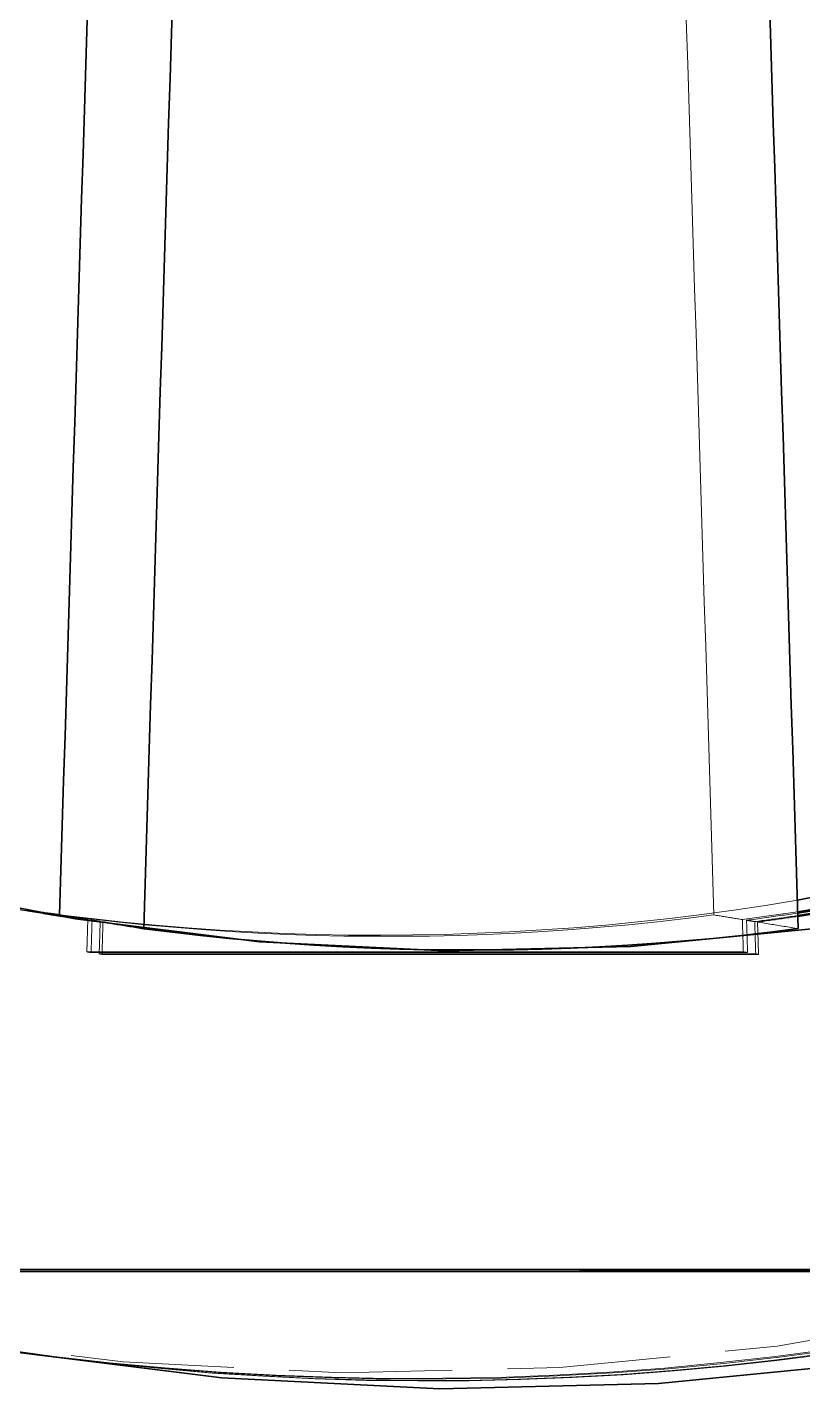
# Model space of a CAD drawing. Header units: millimetres. Extents: x 10 to 410, y 10 to 287.
# Drawn here: x 317.76 to 321.26, y 70 to 76.15 of the extents above; entities that cross this region are included whole.
import ezdxf

# ---------------------------------------------------------------- set-up
doc = ezdxf.new("R2010")
doc.units = ezdxf.units.MM
doc.linetypes.add('DASHED', pattern=[0.75, 0.5, -0.25])
doc.layers.add('HIDDEN', color=8, linetype='DASHED', lineweight=18)
doc.layers.add('VISIBLE', color=7, linetype='CONTINUOUS', lineweight=35)

msp = doc.modelspace()

# ---------------------------------------------------------------- linework, layer by layer
at = {"layer": 'HIDDEN'}
for points in [[(317.2138, 70.2433), (318.1926, 70.1214), (319.1776, 70.0722), (320.1636, 70.0959), (321.1452, 70.1925), (322.1169, 70.3613), (323.0735, 70.6014), (324.0097, 70.9116), (324.9205, 71.2901), (325.8008, 71.7348), (326.6458, 72.2434), (327.451, 72.8131), (328.2118, 73.4407), (328.9242, 74.1228), (329.5842, 74.8556), (330.1883, 75.6353), (330.7331, 76.4574), (331.2157, 77.3176), (331.6334, 78.211), (331.984, 79.1329), (332.2654, 80.0782), (332.4763, 81.0417), (332.6153, 82.0181), (332.6819, 83.0021)], [(320.8598, 72.1384), (320.8536, 72.3404), (320.8473, 72.5424), (320.8411, 72.7444), (320.8348, 72.9464), (320.8286, 73.1484), (320.8223, 73.3504), (320.8161, 73.5524), (320.8098, 73.7544), (320.8036, 73.9564), (320.7973, 74.1584), (320.7911, 74.3604), (320.7848, 74.5624), (320.7786, 74.7644), (320.7724, 74.9664), (320.7661, 75.1684), (320.7599, 75.3704), (320.7536, 75.5724), (320.7474, 75.7744), (320.7411, 75.9764), (320.7349, 76.1784), (320.7286, 76.3804), (320.7224, 76.5824), (320.7161, 76.7844)], [(317.6907, 72.1678), (317.6969, 72.1668), (317.7031, 72.1658), (317.7093, 72.1648), (317.7155, 72.1638), (317.7217, 72.1628), (317.7278, 72.1618), (317.734, 72.1608), (317.7402, 72.1598), (317.7464, 72.1589), (317.7526, 72.1579), (317.7588, 72.1569), (317.765, 72.156), (317.7712, 72.155), (317.7774, 72.154), (317.7836, 72.1531), (317.7898, 72.1521), (317.796, 72.1512), (317.8022, 72.1502), (317.8084, 72.1493), (317.8146, 72.1484), (317.8208, 72.1474), (317.827, 72.1465), (317.8332, 72.1456)], [(317.8427, 72.1439), (317.8369, 72.1448), (317.8311, 72.1456), (317.8254, 72.1465), (317.8196, 72.1474), (317.8138, 72.1483), (317.808, 72.1492), (317.8022, 72.1501), (317.7964, 72.1509), (317.7907, 72.1518), (317.7849, 72.1527), (317.7791, 72.1536), (317.7733, 72.1545), (317.7675, 72.1554), (317.7618, 72.1564), (317.756, 72.1573), (317.7502, 72.1582), (317.7444, 72.1591), (317.7387, 72.16), (317.7329, 72.1609), (317.7271, 72.1619), (317.7213, 72.1628), (317.7156, 72.1637), (317.7098, 72.1647)], [(317.7465, 72.1587), (317.7515, 72.1579), (317.7565, 72.1571), (317.7615, 72.1563), (317.7664, 72.1555), (317.7714, 72.1547), (317.7764, 72.1539), (317.7814, 72.1531), (317.7863, 72.1523), (317.7913, 72.1515), (317.7963, 72.1507), (317.8013, 72.15), (317.8063, 72.1492), (317.8112, 72.1484), (317.8162, 72.1476), (317.8212, 72.1468), (317.8262, 72.1461), (317.8312, 72.1453), (317.8361, 72.1445), (317.8411, 72.1438), (317.8461, 72.143), (317.8511, 72.1422), (317.8561, 72.1415), (317.8611, 72.1407)], [(317.8673, 72.1396), (317.8626, 72.1404), (317.8579, 72.1411), (317.8532, 72.1418), (317.8485, 72.1425), (317.8438, 72.1432), (317.8391, 72.144), (317.8344, 72.1447), (317.8297, 72.1454), (317.825, 72.1462), (317.8203, 72.1469), (317.8156, 72.1476), (317.8109, 72.1484), (317.8062, 72.1491), (317.8015, 72.1499), (317.7968, 72.1506), (317.7921, 72.1514), (317.7873, 72.1521), (317.7826, 72.1529), (317.7779, 72.1536), (317.7732, 72.1544), (317.7685, 72.1551), (317.7638, 72.1559), (317.7591, 72.1567)], [(317.7591, 72.1567), (317.7685, 72.1551), (317.7779, 72.1536), (317.7873, 72.1521), (317.7967, 72.1506), (317.8061, 72.149), (317.8155, 72.1475), (317.825, 72.146), (317.8344, 72.1445), (317.8438, 72.1429), (317.8532, 72.1414), (317.8626, 72.1399), (317.872, 72.1384), (317.8814, 72.1368), (317.8908, 72.1353), (317.9002, 72.1338), (317.9096, 72.1323), (317.919, 72.1307), (317.9284, 72.1292), (317.9378, 72.1277), (317.9472, 72.1262), (317.9566, 72.1246), (317.966, 72.1231), (317.9754, 72.1216)], [(317.9048, 72.1394), (318.0492, 72.1218), (318.1937, 72.1061), (318.3384, 72.0922), (318.4833, 72.0802), (318.6284, 72.0701), (318.7735, 72.0618), (318.9188, 72.0553), (319.0641, 72.0507), (319.2095, 72.048), (319.3548, 72.0471), (319.5002, 72.0481), (319.6456, 72.051), (319.7909, 72.0557), (319.9362, 72.0623), (320.0813, 72.0707), (320.2263, 72.081), (320.3712, 72.0931), (320.5159, 72.1071), (320.6605, 72.123), (320.8048, 72.1407), (320.9488, 72.1602), (321.0927, 72.1816), (321.2362, 72.2048)], [(320.9878, 72.1176), (320.9987, 72.119), (321.0096, 72.1205), (321.0205, 72.1219), (321.0314, 72.1234), (321.0422, 72.1249), (321.0531, 72.1263), (321.064, 72.1278), (321.0749, 72.1293), (321.0857, 72.1309), (321.0966, 72.1324), (321.1075, 72.1339), (321.1183, 72.1355), (321.1292, 72.137), (321.1401, 72.1386), (321.1509, 72.1402), (321.1618, 72.1418), (321.1727, 72.1434), (321.1835, 72.145), (321.1944, 72.1466), (321.2052, 72.1482), (321.2161, 72.1499), (321.2269, 72.1515), (321.2378, 72.1532)], [(321.238, 72.1472), (321.2279, 72.1457), (321.2179, 72.1442), (321.2079, 72.1427), (321.1978, 72.1412), (321.1878, 72.1397), (321.1778, 72.1382), (321.1677, 72.1368), (321.1577, 72.1353), (321.1476, 72.1339), (321.1376, 72.1324), (321.1276, 72.131), (321.1175, 72.1296), (321.1075, 72.1281), (321.0974, 72.1267), (321.0874, 72.1253), (321.0773, 72.124), (321.0673, 72.1226), (321.0572, 72.1212), (321.0472, 72.1198), (321.0371, 72.1185), (321.027, 72.1172), (321.017, 72.1158), (321.0069, 72.1145)], [(317.9048, 72.1384), (318.0326, 72.1223), (318.1607, 72.1077), (318.2888, 72.0946), (318.4171, 72.0829), (318.5456, 72.0727), (318.6741, 72.064), (318.8028, 72.0567), (318.9315, 72.0508), (319.0602, 72.0464), (319.1891, 72.0435), (319.3179, 72.0421), (319.4467, 72.0421), (319.5756, 72.0435), (319.7044, 72.0464), (319.8331, 72.0508), (319.9619, 72.0567), (320.0905, 72.064), (320.219, 72.0727), (320.3475, 72.083), (320.4758, 72.0946), (320.604, 72.1078), (320.732, 72.1223), (320.8598, 72.1384)], [(318.0283, 71.9717), (318.0285, 71.978), (318.0287, 71.9843), (318.0289, 71.9907), (318.0291, 71.997), (318.0293, 72.0033), (318.0295, 72.0096), (318.0297, 72.0159), (318.0299, 72.0222), (318.0301, 72.0286), (318.0303, 72.0349), (318.0305, 72.0412), (318.0307, 72.0475), (318.0309, 72.0538), (318.031, 72.0602), (318.0312, 72.0665), (318.0314, 72.0728), (318.0316, 72.0791), (318.0318, 72.0854), (318.032, 72.0917), (318.0322, 72.0981), (318.0324, 72.1044), (318.0326, 72.1107), (318.0328, 72.117)], [(318.0519, 72.1145), (318.0517, 72.1081), (318.0515, 72.1018), (318.0513, 72.0955), (318.0511, 72.0891), (318.0509, 72.0828), (318.0507, 72.0764), (318.0505, 72.0701), (318.0503, 72.0637), (318.0502, 72.0574), (318.05, 72.0511), (318.0498, 72.0447), (318.0496, 72.0384), (318.0494, 72.032), (318.0492, 72.0257), (318.049, 72.0193), (318.0488, 72.013), (318.0486, 72.0067), (318.0484, 72.0003), (318.0482, 71.994), (318.048, 71.9876), (318.0478, 71.9813), (318.0476, 71.975), (318.0474, 71.9686)], [(318.0841, 71.9627), (318.0843, 71.969), (318.0845, 71.9753), (318.0847, 71.9816), (318.0849, 71.988), (318.0851, 71.9943), (318.0853, 72.0006), (318.0855, 72.0069), (318.0857, 72.0133), (318.0859, 72.0196), (318.0861, 72.0259), (318.0863, 72.0322), (318.0865, 72.0386), (318.0867, 72.0449), (318.0869, 72.0512), (318.0871, 72.0575), (318.0873, 72.0639), (318.0875, 72.0702), (318.0877, 72.0765), (318.0879, 72.0828), (318.0881, 72.0892), (318.0883, 72.0955), (318.0885, 72.1018), (318.0887, 72.1081)], [(318.1013, 72.1065), (318.1011, 72.1001), (318.1009, 72.0938), (318.1007, 72.0875), (318.1005, 72.0811), (318.1003, 72.0748), (318.1001, 72.0684), (318.0999, 72.0621), (318.0997, 72.0557), (318.0995, 72.0494), (318.0993, 72.0431), (318.0991, 72.0367), (318.0989, 72.0304), (318.0987, 72.024), (318.0985, 72.0177), (318.0983, 72.0113), (318.0981, 72.005), (318.098, 71.9987), (318.0978, 71.9923), (318.0976, 71.986), (318.0974, 71.9796), (318.0972, 71.9733), (318.097, 71.9669), (318.0968, 71.9606)], [(320.8598, 72.1384), (320.8654, 72.1375), (320.8709, 72.1366), (320.8765, 72.1357), (320.8821, 72.1348), (320.8876, 72.1338), (320.8932, 72.1329), (320.8988, 72.132), (320.9043, 72.1311), (320.9099, 72.1302), (320.9155, 72.1293), (320.921, 72.1284), (320.9266, 72.1275), (320.9322, 72.1266), (320.9377, 72.1257), (320.9433, 72.1248), (320.9489, 72.1239), (320.9544, 72.123), (320.96, 72.1221), (320.9656, 72.1212), (320.9711, 72.1203), (320.9767, 72.1194), (320.9823, 72.1185), (320.9878, 72.1176)], [(320.9878, 72.1176), (320.988, 72.1112), (320.9882, 72.1049), (320.9884, 72.0986), (320.9886, 72.0922), (320.9888, 72.0859), (320.989, 72.0795), (320.9892, 72.0732), (320.9894, 72.0669), (320.9896, 72.0605), (320.9898, 72.0542), (320.99, 72.0478), (320.9902, 72.0415), (320.9904, 72.0351), (320.9906, 72.0288), (320.9908, 72.0225), (320.991, 72.0161), (320.9912, 72.0098), (320.9914, 72.0034), (320.9916, 71.9971), (320.9918, 71.9907), (320.9919, 71.9844), (320.9921, 71.9781), (320.9923, 71.9717)], [(321.0115, 71.9686), (321.0113, 71.975), (321.0111, 71.9813), (321.0109, 71.9876), (321.0107, 71.994), (321.0105, 72.0003), (321.0103, 72.0067), (321.0101, 72.013), (321.0099, 72.0194), (321.0097, 72.0257), (321.0095, 72.032), (321.0093, 72.0384), (321.0091, 72.0447), (321.0089, 72.0511), (321.0087, 72.0574), (321.0085, 72.0638), (321.0083, 72.0701), (321.0081, 72.0764), (321.0079, 72.0828), (321.0077, 72.0891), (321.0075, 72.0955), (321.0073, 72.1018), (321.0071, 72.1082), (321.0069, 72.1145)], [(321.0069, 72.1145), (321.0085, 72.1142), (321.0101, 72.114), (321.0117, 72.1137), (321.0133, 72.1135), (321.0149, 72.1132), (321.0165, 72.1129), (321.0181, 72.1127), (321.0197, 72.1124), (321.0213, 72.1122), (321.0229, 72.1119), (321.0245, 72.1116), (321.0261, 72.1114), (321.0277, 72.1111), (321.0293, 72.1109), (321.0309, 72.1106), (321.0325, 72.1103), (321.0341, 72.1101), (321.0357, 72.1098), (321.0373, 72.1096), (321.0389, 72.1093), (321.0405, 72.1091), (321.0421, 72.1088), (321.0437, 72.1085)], [(321.0437, 72.1085), (321.0521, 72.1096), (321.0606, 72.1108), (321.0691, 72.1119), (321.0776, 72.113), (321.086, 72.1142), (321.0945, 72.1153), (321.103, 72.1165), (321.1114, 72.1176), (321.1199, 72.1188), (321.1284, 72.12), (321.1368, 72.1211), (321.1453, 72.1223), (321.1538, 72.1235), (321.1622, 72.1247), (321.1707, 72.1259), (321.1791, 72.1271), (321.1876, 72.1283), (321.196, 72.1296), (321.2045, 72.1308), (321.213, 72.132), (321.2214, 72.1333), (321.2299, 72.1345), (321.2383, 72.1358)], [(321.0437, 72.1085), (321.0439, 72.1022), (321.0441, 72.0958), (321.0443, 72.0895), (321.0445, 72.0832), (321.0447, 72.0768), (321.0448, 72.0705), (321.045, 72.0641), (321.0452, 72.0578), (321.0454, 72.0515), (321.0456, 72.0451), (321.0458, 72.0388), (321.046, 72.0324), (321.0462, 72.0261), (321.0464, 72.0197), (321.0466, 72.0134), (321.0468, 72.0071), (321.047, 72.0007), (321.0472, 71.9944), (321.0474, 71.988), (321.0476, 71.9817), (321.0478, 71.9753), (321.048, 71.969), (321.0482, 71.9627)], [(321.2384, 72.1319), (321.2305, 72.1307), (321.2226, 72.1296), (321.2147, 72.1284), (321.2068, 72.1273), (321.1989, 72.1261), (321.191, 72.125), (321.183, 72.1238), (321.1751, 72.1227), (321.1672, 72.1216), (321.1593, 72.1205), (321.1514, 72.1194), (321.1435, 72.1183), (321.1355, 72.1172), (321.1276, 72.1161), (321.1197, 72.115), (321.1118, 72.1139), (321.1038, 72.1128), (321.0959, 72.1118), (321.088, 72.1107), (321.0801, 72.1096), (321.0721, 72.1086), (321.0642, 72.1075), (321.0563, 72.1065)], [(321.0563, 72.1065), (321.0643, 72.1052), (321.0723, 72.1039), (321.0803, 72.1026), (321.0883, 72.1013), (321.0963, 72.1), (321.1042, 72.0987), (321.1122, 72.0974), (321.1202, 72.0961), (321.1282, 72.0948), (321.1362, 72.0935), (321.1442, 72.0922), (321.1522, 72.0909), (321.1602, 72.0896), (321.1682, 72.0883), (321.1762, 72.087), (321.1842, 72.0857), (321.1922, 72.0844), (321.2002, 72.0831), (321.2082, 72.0818), (321.2162, 72.0805), (321.2242, 72.0793), (321.2322, 72.078), (321.2401, 72.0767)], [(321.0608, 71.9606), (321.0606, 71.967), (321.0604, 71.9733), (321.0602, 71.9796), (321.06, 71.986), (321.0598, 71.9923), (321.0596, 71.9987), (321.0594, 72.005), (321.0592, 72.0113), (321.059, 72.0177), (321.0588, 72.024), (321.0586, 72.0304), (321.0585, 72.0367), (321.0583, 72.0431), (321.0581, 72.0494), (321.0579, 72.0557), (321.0577, 72.0621), (321.0575, 72.0684), (321.0573, 72.0748), (321.0571, 72.0811), (321.0569, 72.0875), (321.0567, 72.0938), (321.0565, 72.1001), (321.0563, 72.1065)], [(320.9923, 71.9717), (320.8635, 71.9717), (320.7346, 71.9717), (320.6057, 71.9717), (320.4769, 71.9717), (320.348, 71.9717), (320.2191, 71.9717), (320.0902, 71.9717), (319.9614, 71.9717), (319.8325, 71.9717), (319.7036, 71.9717), (319.5748, 71.9717), (319.4459, 71.9717), (319.317, 71.9717), (319.1881, 71.9717), (319.0593, 71.9717), (318.9304, 71.9717), (318.8015, 71.9717), (318.6727, 71.9717), (318.5438, 71.9717), (318.4149, 71.9717), (318.286, 71.9717), (318.1572, 71.9717), (318.0283, 71.9717)], [(318.0283, 71.9717), (318.0291, 71.9716), (318.03, 71.9714), (318.0308, 71.9713), (318.0316, 71.9712), (318.0325, 71.971), (318.0333, 71.9709), (318.0341, 71.9708), (318.035, 71.9706), (318.0358, 71.9705), (318.0366, 71.9704), (318.0374, 71.9702), (318.0383, 71.9701), (318.0391, 71.97), (318.0399, 71.9698), (318.0408, 71.9697), (318.0416, 71.9696), (318.0424, 71.9694), (318.0433, 71.9693), (318.0441, 71.9691), (318.0449, 71.969), (318.0458, 71.9689), (318.0466, 71.9687), (318.0474, 71.9686)], [(318.0474, 71.9686), (318.1763, 71.9686), (318.3052, 71.9686), (318.434, 71.9686), (318.5629, 71.9686), (318.6918, 71.9686), (318.8206, 71.9686), (318.9495, 71.9686), (319.0784, 71.9686), (319.2073, 71.9686), (319.3361, 71.9686), (319.465, 71.9686), (319.5939, 71.9686), (319.7227, 71.9686), (319.8516, 71.9686), (319.9805, 71.9686), (320.1094, 71.9686), (320.2382, 71.9686), (320.3671, 71.9686), (320.496, 71.9686), (320.6248, 71.9686), (320.7537, 71.9686), (320.8826, 71.9686), (321.0115, 71.9686)], [(318.0841, 71.9627), (318.0847, 71.9626), (318.0852, 71.9625), (318.0858, 71.9624), (318.0863, 71.9623), (318.0869, 71.9622), (318.0874, 71.9621), (318.088, 71.962), (318.0885, 71.9619), (318.0891, 71.9618), (318.0896, 71.9618), (318.0902, 71.9617), (318.0907, 71.9616), (318.0913, 71.9615), (318.0918, 71.9614), (318.0924, 71.9613), (318.0929, 71.9612), (318.0935, 71.9611), (318.094, 71.961), (318.0946, 71.961), (318.0951, 71.9609), (318.0957, 71.9608), (318.0962, 71.9607), (318.0968, 71.9606)], [(321.0482, 71.9627), (320.9193, 71.9627), (320.7904, 71.9627), (320.6616, 71.9627), (320.5327, 71.9627), (320.4038, 71.9627), (320.2749, 71.9627), (320.1461, 71.9627), (320.0172, 71.9627), (319.8883, 71.9627), (319.7595, 71.9627), (319.6306, 71.9627), (319.5017, 71.9627), (319.3728, 71.9627), (319.244, 71.9627), (319.1151, 71.9627), (318.9862, 71.9627), (318.8574, 71.9627), (318.7285, 71.9627), (318.5996, 71.9627), (318.4708, 71.9627), (318.3419, 71.9627), (318.213, 71.9627), (318.0841, 71.9627)], [(318.0968, 71.9606), (318.2257, 71.9606), (318.3545, 71.9606), (318.4834, 71.9606), (318.6123, 71.9606), (318.7411, 71.9606), (318.87, 71.9606), (318.9989, 71.9606), (319.1277, 71.9606), (319.2566, 71.9606), (319.3855, 71.9606), (319.5144, 71.9606), (319.6432, 71.9606), (319.7721, 71.9606), (319.901, 71.9606), (320.0298, 71.9606), (320.1587, 71.9606), (320.2876, 71.9606), (320.4165, 71.9606), (320.5453, 71.9606), (320.6742, 71.9606), (320.8031, 71.9606), (320.9319, 71.9606), (321.0608, 71.9606)], [(320.9923, 71.9717), (320.9932, 71.9716), (320.994, 71.9714), (320.9948, 71.9713), (320.9957, 71.9712), (320.9965, 71.971), (320.9973, 71.9709), (320.9982, 71.9708), (320.999, 71.9706), (320.9998, 71.9705), (321.0006, 71.9704), (321.0015, 71.9702), (321.0023, 71.9701), (321.0031, 71.97), (321.004, 71.9698), (321.0048, 71.9697), (321.0056, 71.9696), (321.0065, 71.9694), (321.0073, 71.9693), (321.0081, 71.9692), (321.009, 71.969), (321.0098, 71.9689), (321.0106, 71.9688), (321.0115, 71.9686)], [(321.0482, 71.9627), (321.0487, 71.9626), (321.0493, 71.9625), (321.0498, 71.9624), (321.0504, 71.9623), (321.0509, 71.9622), (321.0515, 71.9621), (321.052, 71.962), (321.0526, 71.9619), (321.0531, 71.9619), (321.0537, 71.9618), (321.0542, 71.9617), (321.0548, 71.9616), (321.0553, 71.9615), (321.0559, 71.9614), (321.0564, 71.9613), (321.057, 71.9612), (321.0575, 71.9611), (321.0581, 71.9611), (321.0586, 71.961), (321.0592, 71.9609), (321.0597, 71.9608), (321.0603, 71.9607), (321.0608, 71.9606)], [(315.9219, 70.5391), (316.2343, 70.5391), (316.5467, 70.5391), (316.8591, 70.5391), (317.1714, 70.5391), (317.4838, 70.5391), (317.7962, 70.5391), (318.1086, 70.5391), (318.4209, 70.5391), (318.7333, 70.5391), (319.0457, 70.5391), (319.3581, 70.5391), (319.6704, 70.5391), (319.9828, 70.5391), (320.2952, 70.5391), (320.6076, 70.5391), (320.92, 70.5391), (321.2323, 70.5391), (321.5447, 70.5391), (321.8571, 70.5391), (322.1695, 70.5391), (322.4818, 70.5391), (322.7942, 70.5391), (323.1066, 70.5391)], [(315.9332, 70.5359), (316.2459, 70.5359), (316.5586, 70.5359), (316.8714, 70.5359), (317.1841, 70.5359), (317.4968, 70.5359), (317.8096, 70.536), (318.1223, 70.536), (318.435, 70.536), (318.7478, 70.536), (319.0605, 70.536), (319.3732, 70.536), (319.686, 70.536), (319.9987, 70.536), (320.3114, 70.536), (320.6241, 70.536), (320.9369, 70.536), (321.2496, 70.536), (321.5623, 70.536), (321.8751, 70.536), (322.1878, 70.536), (322.5005, 70.536), (322.8133, 70.536), (323.126, 70.536)], [(316.4044, 70.53), (316.6793, 70.53), (316.9542, 70.53), (317.2291, 70.53), (317.5041, 70.53), (317.779, 70.53), (318.0539, 70.53), (318.3288, 70.53), (318.6038, 70.53), (318.8787, 70.53), (319.1536, 70.53), (319.4285, 70.53), (319.7035, 70.53), (319.9784, 70.53), (320.2533, 70.5301), (320.5282, 70.5301), (320.8032, 70.5301), (321.0781, 70.5301), (321.353, 70.5301), (321.6279, 70.5301), (321.9029, 70.5301), (322.1778, 70.5301), (322.4527, 70.5301), (322.7276, 70.5301)], [(316.4173, 70.5279), (316.6922, 70.5279), (316.9672, 70.5279), (317.2421, 70.5279), (317.517, 70.5279), (317.7919, 70.5279), (318.0669, 70.5279), (318.3418, 70.5279), (318.6167, 70.5279), (318.8916, 70.5279), (319.1666, 70.5279), (319.4415, 70.5279), (319.7164, 70.5279), (319.9913, 70.5279), (320.2663, 70.528), (320.5412, 70.528), (320.8161, 70.528), (321.091, 70.528), (321.366, 70.528), (321.6409, 70.528), (321.9158, 70.528), (322.1907, 70.528), (322.4657, 70.528), (322.7406, 70.528)], [(317.3838, 70.2157), (317.6323, 70.1795), (317.8812, 70.146), (318.1308, 70.1175), (318.3808, 70.0946), (318.6312, 70.0744), (318.882, 70.0613), (319.133, 70.0517), (319.3841, 70.0464), (319.6352, 70.0473), (319.8863, 70.0509), (320.1373, 70.0612), (320.388, 70.0754), (320.6385, 70.0934), (320.8885, 70.1181), (321.1381, 70.1455), (321.387, 70.179), (321.6353, 70.2169), (321.883, 70.2581), (322.1295, 70.3064), (322.3754, 70.3574), (322.6202, 70.4139), (322.8637, 70.4751), (323.1066, 70.5391)], [(323.126, 70.536), (322.8827, 70.4719), (322.6387, 70.4105), (322.3936, 70.354), (322.1472, 70.303), (321.9003, 70.2546), (321.6522, 70.2134), (321.4035, 70.1755), (321.1541, 70.142), (320.904, 70.1146), (320.6537, 70.0899), (320.4027, 70.0719), (320.1516, 70.0578), (319.9002, 70.0476), (319.6486, 70.0441), (319.3971, 70.0433), (319.1455, 70.0487), (318.8941, 70.0586), (318.6429, 70.0717), (318.3921, 70.0921), (318.1416, 70.1153), (317.8917, 70.144), (317.6424, 70.1777), (317.3935, 70.2141)], [(317.4364, 70.2071), (317.6657, 70.1734), (317.8953, 70.142), (318.1255, 70.1148), (318.3561, 70.0924), (318.587, 70.0722), (318.8183, 70.0582), (319.0498, 70.0471), (319.2815, 70.0397), (319.5132, 70.0375), (319.745, 70.0377), (319.9766, 70.0435), (320.2082, 70.0527), (320.4396, 70.0651), (320.6707, 70.0832), (320.9015, 70.1037), (321.1319, 70.1293), (321.3617, 70.1587), (321.5913, 70.1909), (321.8198, 70.2292), (322.048, 70.2698), (322.2753, 70.3151), (322.5017, 70.3645), (322.7277, 70.4162)], [(322.7406, 70.4141), (322.5144, 70.3623), (322.2877, 70.3128), (322.0601, 70.2676), (321.8316, 70.2269), (321.6028, 70.1886), (321.373, 70.1564), (321.1428, 70.127), (320.9122, 70.1014), (320.681, 70.0809), (320.4497, 70.0628), (320.218, 70.0504), (319.9861, 70.0413), (319.7542, 70.0355), (319.5221, 70.0354), (319.2901, 70.0377), (319.0582, 70.0452), (318.8264, 70.0564), (318.5948, 70.0705), (318.3636, 70.0908), (318.1327, 70.1134), (317.9023, 70.1407), (317.6724, 70.1722), (317.4428, 70.2061)]]:
    msp.add_lwpolyline(points, dxfattribs=at)
at = {"layer": 'VISIBLE'}
for points in [[(321.2362, 72.2048), (321.9, 72.337), (322.5548, 72.5085), (323.1983, 72.7187), (323.828, 72.9668), (324.4419, 73.252), (325.0377, 73.5733), (325.6133, 73.9294), (326.1667, 74.3192), (326.6959, 74.7413), (327.199, 75.1941), (327.6743, 75.676), (328.12, 76.1855), (328.5346, 76.7205), (328.9166, 77.2793), (329.2646, 77.8599), (329.5775, 78.4601), (329.8541, 79.0779), (330.0933, 79.7111), (330.2945, 80.3574), (330.4568, 81.0145), (330.5797, 81.6802), (330.6628, 82.3519), (330.7056, 83.0275)], [(308.4393, 82.9552), (308.4825, 82.2767), (308.5661, 81.6021), (308.69, 80.9337), (308.8536, 80.2738), (309.0564, 79.6249), (309.2976, 78.9894), (309.5764, 78.3694), (309.8918, 77.7671), (310.2426, 77.1848), (310.6277, 76.6246), (311.0455, 76.0883), (311.4947, 75.578), (311.9736, 75.0955), (312.4805, 74.6425), (313.0135, 74.2206), (313.5709, 73.8314), (314.1505, 73.4761), (314.7503, 73.1562), (315.3682, 72.8727), (316.002, 72.6267), (316.6493, 72.4191), (317.3079, 72.2505), (317.9754, 72.1216)], [(317.6589, 70.171), (318.6376, 70.0492), (319.6227, 70), (320.6087, 70.0237), (321.5902, 70.1203), (322.562, 70.2891), (323.5186, 70.5292), (324.4548, 70.8394), (325.3656, 71.2179), (326.2459, 71.6626), (327.0909, 72.1712), (327.896, 72.7409), (328.6569, 73.3685), (329.3693, 74.0506), (330.0293, 74.7834), (330.6334, 75.5631), (331.1782, 76.3852), (331.6608, 77.2454), (332.0785, 78.1388), (332.429, 79.0607), (332.7105, 80.006), (332.9213, 80.9694), (333.0604, 81.9459), (333.1269, 82.9299)], [(317.9754, 72.1216), (318.8076, 72.0179), (319.6452, 71.9759), (320.4836, 71.9958), (321.3182, 72.0775), (322.1446, 72.2205), (322.9582, 72.4241), (323.7545, 72.6872), (324.5292, 73.0082), (325.2782, 73.3856), (325.9973, 73.8171), (326.6826, 74.3005), (327.3303, 74.8332), (327.9371, 75.4122), (328.4994, 76.0343), (329.0144, 76.6962), (329.4791, 77.3944), (329.891, 78.1248), (330.248, 78.8837), (330.548, 79.6669), (330.7894, 80.47), (330.971, 81.2888), (331.0916, 82.1187), (331.1507, 82.9553)], [(318.0485, 76.7844), (318.0422, 76.5824), (318.036, 76.3804), (318.0298, 76.1784), (318.0235, 75.9764), (318.0173, 75.7744), (318.011, 75.5724), (318.0048, 75.3704), (317.9985, 75.1684), (317.9923, 74.9664), (317.986, 74.7644), (317.9798, 74.5624), (317.9735, 74.3604), (317.9673, 74.1584), (317.961, 73.9564), (317.9548, 73.7544), (317.9485, 73.5524), (317.9423, 73.3504), (317.936, 73.1484), (317.9298, 72.9464), (317.9235, 72.7444), (317.9173, 72.5424), (317.9111, 72.3404), (317.9048, 72.1384)], [(318.4288, 76.7227), (318.4226, 76.5207), (318.4163, 76.3187), (318.4101, 76.1167), (318.4038, 75.9147), (318.3976, 75.7127), (318.3913, 75.5107), (318.3851, 75.3087), (318.3788, 75.1067), (318.3726, 74.9047), (318.3664, 74.7027), (318.3601, 74.5007), (318.3539, 74.2987), (318.3476, 74.0967), (318.3414, 73.8947), (318.3351, 73.6927), (318.3289, 73.4907), (318.3226, 73.2887), (318.3164, 73.0867), (318.3101, 72.8847), (318.3039, 72.6827), (318.2976, 72.4807), (318.2914, 72.2786), (318.2851, 72.0766)], [(321.2401, 72.0767), (321.2339, 72.2787), (321.2277, 72.4807), (321.2214, 72.6827), (321.2152, 72.8847), (321.2089, 73.0867), (321.2027, 73.2887), (321.1964, 73.4907), (321.1902, 73.6927), (321.1839, 73.8947), (321.1777, 74.0967), (321.1714, 74.2987), (321.1652, 74.5007), (321.1589, 74.7027), (321.1527, 74.9047), (321.1464, 75.1067), (321.1402, 75.3087), (321.1339, 75.5107), (321.1277, 75.7127), (321.1214, 75.9147), (321.1152, 76.1167), (321.109, 76.3187), (321.1027, 76.5207), (321.0965, 76.7227)], [(321.2378, 72.1532), (321.3366, 72.1691), (321.4353, 72.1856), (321.5339, 72.2029), (321.6323, 72.2213), (321.7306, 72.2402), (321.8287, 72.2604), (321.9266, 72.2812), (322.0243, 72.3029), (322.1218, 72.3256), (322.2191, 72.3488), (322.3162, 72.3733), (322.4131, 72.3984), (322.5098, 72.4243), (322.6062, 72.4513), (322.7024, 72.4789), (322.7983, 72.5075), (322.894, 72.5369), (322.9895, 72.5669), (323.0846, 72.5982), (323.1795, 72.63), (323.2741, 72.6628), (323.3683, 72.6964), (323.4624, 72.7306)], [(323.4814, 72.7275), (323.3865, 72.6931), (323.2915, 72.6592), (323.1961, 72.6261), (323.1004, 72.5941), (323.0045, 72.5626), (322.9082, 72.5324), (322.8118, 72.5027), (322.715, 72.4739), (322.618, 72.4462), (322.5208, 72.419), (322.4233, 72.393), (322.3256, 72.3677), (322.2277, 72.3432), (322.1295, 72.3198), (322.0312, 72.297), (321.9326, 72.2753), (321.8339, 72.2545), (321.735, 72.2342), (321.6359, 72.2153), (321.5366, 72.1969), (321.4372, 72.1795), (321.3376, 72.1631), (321.238, 72.1472)], [(321.2383, 72.1358), (321.3039, 72.1459), (321.3694, 72.1562), (321.4349, 72.1669), (321.5003, 72.178), (321.5656, 72.1894), (321.6309, 72.2013), (321.6961, 72.2136), (321.7612, 72.2262), (321.8262, 72.2392), (321.8912, 72.2525), (321.9561, 72.2664), (322.0209, 72.2805), (322.0857, 72.295), (322.1503, 72.3099), (322.2148, 72.3251), (322.2793, 72.3408), (322.3437, 72.3569), (322.408, 72.3732), (322.4721, 72.3901), (322.5362, 72.4072), (322.6002, 72.4247), (322.664, 72.4426), (322.7278, 72.4608)], [(322.7404, 72.4588), (322.676, 72.4405), (322.6117, 72.4224), (322.5472, 72.4047), (322.4825, 72.3875), (322.4179, 72.3705), (322.353, 72.354), (322.2881, 72.3379), (322.2231, 72.3221), (322.158, 72.3068), (322.0929, 72.2917), (322.0276, 72.2772), (321.9622, 72.2629), (321.8968, 72.249), (321.8313, 72.2357), (321.7657, 72.2225), (321.7, 72.2099), (321.6343, 72.1976), (321.5685, 72.1856), (321.5026, 72.1742), (321.4367, 72.163), (321.3706, 72.1523), (321.3046, 72.142), (321.2384, 72.1319)], [(317.7532, 72.1599), (317.7598, 72.159), (317.7664, 72.158), (317.773, 72.1571), (317.7796, 72.1562), (317.7861, 72.1553), (317.7927, 72.1543), (317.7993, 72.1534), (317.8059, 72.1525), (317.8125, 72.1516), (317.8191, 72.1507), (317.8257, 72.1498), (317.8323, 72.1489), (317.8389, 72.1481), (317.8455, 72.1472), (317.8521, 72.1463), (317.8587, 72.1454), (317.8653, 72.1446), (317.8718, 72.1437), (317.8784, 72.1428), (317.885, 72.142), (317.8916, 72.1411), (317.8982, 72.1403), (317.9048, 72.1394)], [(317.8332, 72.1456), (317.8419, 72.1443), (317.8505, 72.143), (317.8592, 72.1417), (317.8679, 72.1405), (317.8765, 72.1392), (317.8852, 72.1379), (317.8939, 72.1367), (317.9026, 72.1354), (317.9112, 72.1342), (317.9199, 72.133), (317.9286, 72.1317), (317.9373, 72.1305), (317.946, 72.1293), (317.9547, 72.1281), (317.9633, 72.1269), (317.972, 72.1257), (317.9807, 72.1245), (317.9894, 72.1234), (317.9981, 72.1222), (318.0068, 72.121), (318.0155, 72.1199), (318.0241, 72.1187), (318.0328, 72.1176)], [(318.0519, 72.1145), (318.0428, 72.1157), (318.0337, 72.1169), (318.0246, 72.1181), (318.0155, 72.1193), (318.0064, 72.1206), (317.9973, 72.1218), (317.9882, 72.123), (317.9791, 72.1243), (317.97, 72.1255), (317.9609, 72.1268), (317.9518, 72.1281), (317.9427, 72.1294), (317.9336, 72.1306), (317.9245, 72.1319), (317.9154, 72.1332), (317.9063, 72.1345), (317.8972, 72.1359), (317.8881, 72.1372), (317.879, 72.1385), (317.87, 72.1399), (317.8609, 72.1412), (317.8518, 72.1425), (317.8427, 72.1439)], [(317.8611, 72.1407), (317.8709, 72.1392), (317.8808, 72.1377), (317.8907, 72.1363), (317.9006, 72.1348), (317.9105, 72.1333), (317.9204, 72.1319), (317.9303, 72.1304), (317.9401, 72.129), (317.95, 72.1276), (317.9599, 72.1262), (317.9698, 72.1248), (317.9797, 72.1234), (317.9896, 72.122), (317.9995, 72.1206), (318.0094, 72.1192), (318.0193, 72.1178), (318.0292, 72.1165), (318.0391, 72.1151), (318.049, 72.1138), (318.0589, 72.1125), (318.0688, 72.1111), (318.0788, 72.1098), (318.0887, 72.1085)], [(318.1013, 72.1065), (318.0911, 72.1078), (318.0809, 72.1092), (318.0707, 72.1105), (318.0605, 72.1119), (318.0504, 72.1133), (318.0402, 72.1147), (318.03, 72.1161), (318.0198, 72.1175), (318.0097, 72.1189), (317.9995, 72.1203), (317.9893, 72.1217), (317.9791, 72.1232), (317.969, 72.1246), (317.9588, 72.1261), (317.9486, 72.1276), (317.9385, 72.129), (317.9283, 72.1305), (317.9181, 72.132), (317.908, 72.1335), (317.8978, 72.135), (317.8877, 72.1366), (317.8775, 72.1381), (317.8673, 72.1396)], [(317.9048, 72.1384), (317.9104, 72.1375), (317.9159, 72.1365), (317.9215, 72.1356), (317.9271, 72.1347), (317.9326, 72.1338), (317.9382, 72.1329), (317.9438, 72.132), (317.9493, 72.1311), (317.9549, 72.1302), (317.9605, 72.1293), (317.966, 72.1284), (317.9716, 72.1275), (317.9772, 72.1266), (317.9827, 72.1257), (317.9883, 72.1248), (317.9939, 72.1239), (317.9994, 72.123), (318.005, 72.1221), (318.0106, 72.1212), (318.0161, 72.1203), (318.0217, 72.1194), (318.0273, 72.1185), (318.0328, 72.1176)], [(318.0328, 72.117), (318.0328, 72.117), (318.0328, 72.1171), (318.0328, 72.1171), (318.0328, 72.1171), (318.0328, 72.1171), (318.0328, 72.1172), (318.0328, 72.1172), (318.0328, 72.1172), (318.0328, 72.1172), (318.0328, 72.1173), (318.0328, 72.1173), (318.0328, 72.1173), (318.0328, 72.1173), (318.0328, 72.1174), (318.0328, 72.1174), (318.0328, 72.1174), (318.0328, 72.1174), (318.0328, 72.1175), (318.0328, 72.1175), (318.0328, 72.1175), (318.0328, 72.1175), (318.0328, 72.1176), (318.0328, 72.1176)], [(318.0519, 72.1145), (318.0535, 72.1142), (318.0551, 72.114), (318.0567, 72.1137), (318.0583, 72.1135), (318.0599, 72.1132), (318.0615, 72.1129), (318.0631, 72.1127), (318.0647, 72.1124), (318.0663, 72.1122), (318.0679, 72.1119), (318.0695, 72.1116), (318.0711, 72.1114), (318.0727, 72.1111), (318.0743, 72.1109), (318.0759, 72.1106), (318.0775, 72.1103), (318.0791, 72.1101), (318.0807, 72.1098), (318.0823, 72.1096), (318.0839, 72.1093), (318.0855, 72.109), (318.0871, 72.1088), (318.0887, 72.1085)], [(318.0887, 72.1081), (318.0887, 72.1082), (318.0887, 72.1082), (318.0887, 72.1082), (318.0887, 72.1082), (318.0887, 72.1082), (318.0887, 72.1082), (318.0887, 72.1083), (318.0887, 72.1083), (318.0887, 72.1083), (318.0887, 72.1083), (318.0887, 72.1083), (318.0887, 72.1083), (318.0887, 72.1084), (318.0887, 72.1084), (318.0887, 72.1084), (318.0887, 72.1084), (318.0887, 72.1084), (318.0887, 72.1084), (318.0887, 72.1085), (318.0887, 72.1085), (318.0887, 72.1085), (318.0887, 72.1085), (318.0887, 72.1085)], [(318.1013, 72.1065), (318.1093, 72.1052), (318.1173, 72.1039), (318.1253, 72.1026), (318.1333, 72.1013), (318.1412, 72.1), (318.1492, 72.0987), (318.1572, 72.0974), (318.1652, 72.0961), (318.1732, 72.0948), (318.1812, 72.0935), (318.1892, 72.0922), (318.1972, 72.0909), (318.2052, 72.0896), (318.2132, 72.0883), (318.2212, 72.087), (318.2292, 72.0857), (318.2372, 72.0844), (318.2452, 72.0831), (318.2532, 72.0818), (318.2612, 72.0805), (318.2692, 72.0792), (318.2771, 72.0779), (318.2851, 72.0766)], [(318.2851, 72.0766), (318.413, 72.0606), (318.541, 72.046), (318.6692, 72.0329), (318.7975, 72.0212), (318.9259, 72.011), (319.0545, 72.0023), (319.1831, 71.995), (319.3118, 71.9891), (319.4406, 71.9847), (319.5694, 71.9818), (319.6982, 71.9804), (319.8271, 71.9804), (319.9559, 71.9818), (320.0847, 71.9847), (320.2135, 71.9891), (320.3422, 71.995), (320.4708, 72.0023), (320.5994, 72.011), (320.7278, 72.0212), (320.8561, 72.0329), (320.9843, 72.046), (321.1123, 72.0606), (321.2401, 72.0767)]]:
    msp.add_lwpolyline(points, dxfattribs=at)

doc.saveas('drawing.dxf')
